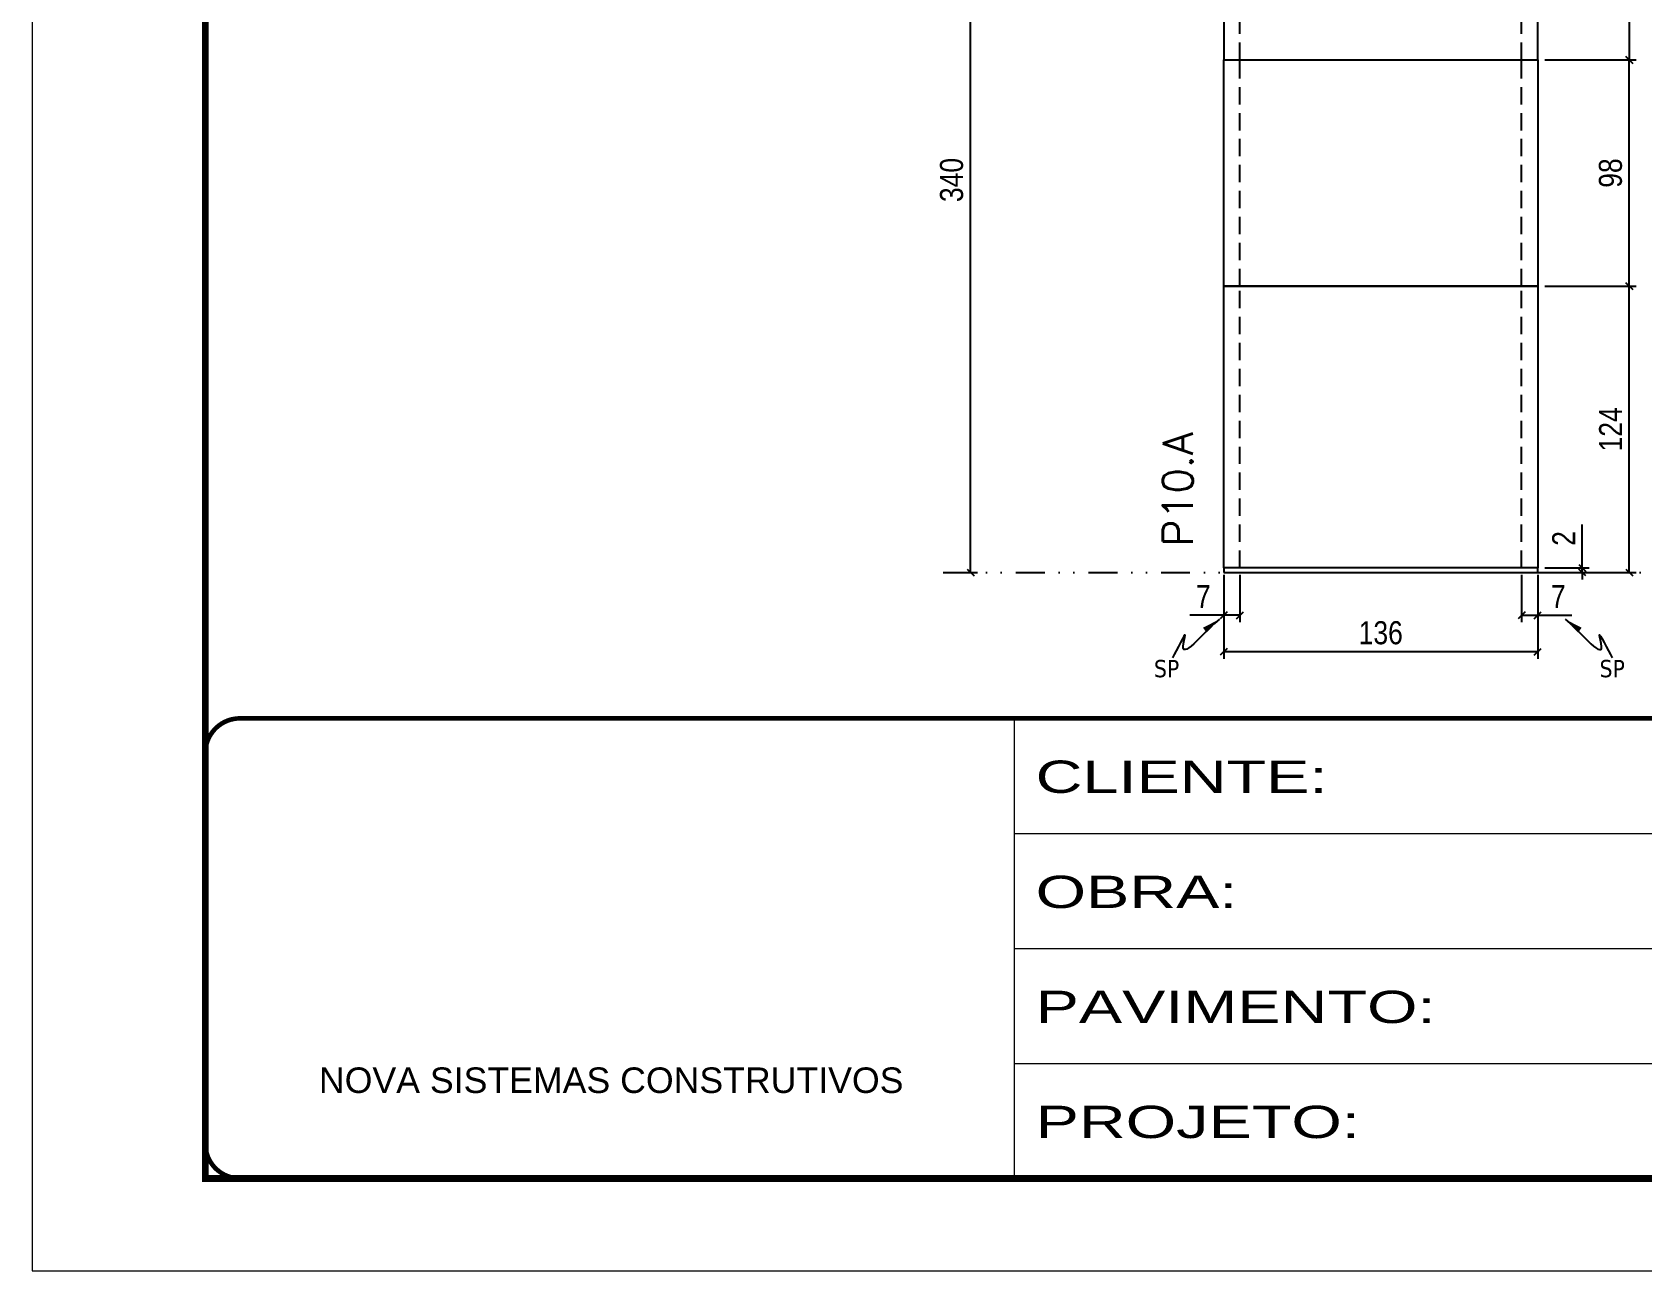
# Model space of a CAD drawing. Header units: millimetres. Extents: x 787 to 8287, y -592 to 17063.
# Drawn here: x 4609 to 5306, y 8597 to 9133 of the extents above; entities that cross this region are included whole.
import ezdxf

# ---------------------------------------------------------------- set-up
doc = ezdxf.new("R2010")
doc.units = ezdxf.units.MM
for name, pattern in [('CONTINUO', [0]), ('DASHED', [0.75, 0.5, -0.25]), ('DIVIDE2', [0.625, 0.25, -0.125, 0, -0.125, 0, -0.125]), ('HIDDEN', [0.375, 0.25, -0.125])]:
    doc.linetypes.add(name, pattern=pattern)
for name, color, linetype in [('COTA', 241, 'Continuous'), ('Nível', 160, 'Continuous'), ('Painéis', 200, 'Continuous'), ('Sarrafo de Pressão', 42, 'HIDDEN'), ('texto', 7, 'Continuous')]:
    doc.layers.add(name, color=color, linetype=linetype)
for name, color, linetype, lineweight in [('Folhas', 255, 'Continuous', 9), ('SARRAFO DE PRESSAO', 251, 'DASHED', 9), ('Texto Seção', 7, 'Continuous', 15)]:
    doc.layers.add(name, color=color, linetype=linetype, lineweight=lineweight)
doc.styles.add('ARIAL', font='arial.ttf')
doc.styles.add('COTA TECNICA', font='techl___.ttf', dxfattribs={"height": 10})
doc.styles.add('COTA TECNICA-50', font='techl___.ttf', dxfattribs={"height": 10})
doc.styles.add('REGUA-120', font='ROMANS.shx', dxfattribs={"height": 15})
doc.styles.get("Standard").update_dxf_attribs({"font": 'arial.ttf'})
doc.styles.add('Tecnologia', font='')
doc.styles.get('Tecnologia').set_extended_font_data('Forgotten Futurist')
doc.dimstyles.new('COTA PAINEL-50', dxfattribs={"dimtxt": 10, "dimasz": 3, "dimexe": 3, "dimexo": 3, "dimgap": 3, "dimtad": 1, "dimdec": 1, "dimzin": 12, "dimdsep": 46, "dimtxsty": 'COTA TECNICA-50', "dimblk1": 'OBLIQUE', "dimblk2": 'OBLIQUE', "dimsah": 1, "dimcen": 0.9, "dimclrd": 4, "dimclre": 4, "dimclrt": 240, "dimadec": 1, "dimazin": 3, "dimtfac": 1, "dimtdec": 1, "dimtmove": 0, "dimatfit": 3, "dimfxl": 0, "dimtolj": 1, "dimtzin": 12, "dimarcsym": 0})
doc.dimstyles.new('PAINEL', dxfattribs={"dimtxt": 10, "dimasz": 3, "dimexe": 3, "dimexo": 3, "dimgap": 3, "dimtad": 1, "dimdec": 1, "dimzin": 12, "dimdsep": 46, "dimtxsty": 'COTA TECNICA', "dimblk1": 'OBLIQUE', "dimblk2": 'OBLIQUE', "dimsah": 1, "dimcen": 0.9, "dimclrd": 4, "dimclre": 4, "dimclrt": 240, "dimadec": 1, "dimazin": 3, "dimtfac": 1, "dimtdec": 1, "dimtmove": 0, "dimatfit": 3, "dimfxl": 0, "dimtolj": 1, "dimtzin": 12, "dimarcsym": 0})
doc.dimstyles.get("Standard").update_dxf_attribs({"dimtxt": 0.18, "dimasz": 0.18, "dimexe": 0.18, "dimexo": 0.0625, "dimgap": 0.09, "dimtad": 0, "dimtih": 1, "dimtoh": 1, "dimdec": 4, "dimzin": 0, "dimdsep": 46, "dimtxsty": 'Standard', "dimcen": 0.09, "dimadec": 0, "dimazin": 0, "dimtfac": 1, "dimtdec": 4, "dimtofl": 0, "dimtmove": 0, "dimatfit": 3, "dimfxl": 0, "dimtolj": 1, "dimtzin": 0, "dimarcsym": 0})

# ---------------------------------------------------------------- blocks, each defined once
blk = doc.blocks.new('9999999999')
at = {"color": 30, "linetype": 'CONTINUO'}
for p, q in [((98564.56, 34230.21), (98564.56, 34429.45)), ((98564.56, 34379.64), (99583.98, 34379.64)), ((98564.56, 34329.83), (99487.98, 34329.83)), ((98564.56, 34280.02), (99487.98, 34280.02))]:
    blk.add_line(p, q, dxfattribs=at)
at = {"color": 30, "linetype": 'CONTINUO', "const_width": 2}
blk.add_lwpolyline([(99583.98, 34230.21), (99583.98, 34414.45, 0.414214), (99568.98, 34429.45), (98228.98, 34429.45, 0.414214), (98213.98, 34414.45), (98213.98, 34245.21, 0.414214), (98228.98, 34230.21), (99583.98, 34230.21)], format="xyb", dxfattribs=at)
at = {"layer": 'Folhas'}
blk.add_lwpolyline([(98138.98, 34190.21), (99623.98, 34190.21), (99623.98, 35240.21), (98138.98, 35240.21)], close=True, dxfattribs=at)
at = {"layer": 'Folhas', "color": 30, "const_width": 3}
blk.add_lwpolyline([(98213.98, 34230.21), (99583.98, 34230.21), (99583.98, 35200.21), (98213.98, 35200.21)], close=True, dxfattribs=at)
at = {"color": 7, "linetype": 'Continuous', "ltscale": 5, "style": 'ARIAL'}
blk.add_text('NOVA SISTEMAS CONSTRUTIVOS', height=11.0592, dxfattribs=at).set_placement((98263.19, 34267.21))
at = {"layer": 'Folhas', "color": 7, "style": 'Tecnologia', "width": 1.5}
for s, p in [('CLIENTE:', (98573.65, 34397.17)), ('OBRA:', (98573.65, 34347.31)), ('PAVIMENTO:', (98573.65, 34297.5)), ('PROJETO:', (98573.65, 34247.69))]:
    blk.add_text(s, height=14, dxfattribs=at).set_placement(p)
blk = doc.blocks.new('_Oblique')
at = {"color": 0, "linetype": 'ByBlock', "lineweight": -2}
blk.add_line((-0.5, -0.5), (0.5, 0.5), dxfattribs=at)
blk = doc.blocks.new('*D1183')
at = {"layer": 'COTA', "color": 4, "lineweight": -2}
for p, q in [((5006.67, 9239.4), (5018.52, 9239.4)), ((5015.52, 8899.4), (5015.52, 9239.4)), ((5006.67, 8899.4), (5018.52, 8899.4))]:
    blk.add_line(p, q, dxfattribs=at)
at = {"layer": 'Defpoints', "color": 0}
for p in [(5003.67, 9239.4), (5015.52, 9239.4), (5003.67, 8899.4)]:
    blk.add_point(p, dxfattribs=at)
at = {"layer": 'COTA', "color": 4, "lineweight": -2, "xscale": 3, "yscale": 3, "zscale": 3}
for p, rotation in [((5015.52, 9239.4), 90), ((5015.52, 8899.4), 270)]:
    blk.add_blockref('_Oblique', p, dxfattribs=dict(at, rotation=rotation))
at = {"layer": 'COTA', "color": 240, "insert": (5007.3, 9069.4), "char_height": 10, "attachment_point": 5, "rotation": 90, "style": 'COTA TECNICA-50'}
blk.add_mtext('\\A1;340', dxfattribs=at)
blk = doc.blocks.new('*D192')
at = {"layer": 'COTA', "color": 4, "lineweight": -2}
for p, q in [((5125.17, 8898.4), (5125.17, 8862.04)), ((5261.17, 8898.4), (5261.17, 8862.04)), ((5261.17, 8865.04), (5125.17, 8865.04))]:
    blk.add_line(p, q, dxfattribs=at)
at = {"layer": 'Defpoints', "color": 0}
for p in [(5125.17, 8901.4), (5261.17, 8901.4), (5125.17, 8865.04)]:
    blk.add_point(p, dxfattribs=at)
at = {"layer": 'COTA', "color": 4, "lineweight": -2, "xscale": 3, "yscale": 3, "zscale": 3, "rotation": 180}
blk.add_blockref('_Oblique', (5125.17, 8865.04), dxfattribs=at)
at = {"layer": 'COTA', "color": 4, "lineweight": -2, "xscale": 3, "yscale": 3, "zscale": 3}
blk.add_blockref('_Oblique', (5261.17, 8865.04), dxfattribs=at)
at = {"layer": 'COTA', "color": 240, "insert": (5193.17, 8873.26), "char_height": 10, "attachment_point": 5, "style": 'COTA TECNICA'}
blk.add_mtext('\\A1;136', dxfattribs=at)
blk = doc.blocks.new('*D193')
at = {"layer": 'COTA', "color": 4, "lineweight": -2}
for p, q in [((5254.17, 8898.4), (5254.17, 8877.89)), ((5261.17, 8896.4), (5261.17, 8877.89)), ((5254.17, 8880.89), (5261.17, 8880.89)), ((5261.17, 8880.89), (5275.91, 8880.89))]:
    blk.add_line(p, q, dxfattribs=at)
at = {"layer": 'Defpoints', "color": 0}
for p in [(5254.17, 8901.4), (5261.17, 8899.4), (5261.17, 8880.89)]:
    blk.add_point(p, dxfattribs=at)
at = {"layer": 'COTA', "color": 4, "lineweight": -2, "xscale": 3, "yscale": 3, "zscale": 3, "rotation": 180}
blk.add_blockref('_Oblique', (5254.17, 8880.89), dxfattribs=at)
at = {"layer": 'COTA', "color": 4, "lineweight": -2, "xscale": 3, "yscale": 3, "zscale": 3}
blk.add_blockref('_Oblique', (5261.17, 8880.89), dxfattribs=at)
at = {"layer": 'COTA', "color": 240, "insert": (5270.04, 8888.97), "char_height": 10, "attachment_point": 5, "style": 'COTA TECNICA-50'}
blk.add_mtext('\\A1;7', dxfattribs=at)
blk = doc.blocks.new('*D194')
at = {"layer": 'COTA', "color": 4, "lineweight": -2}
for p, q in [((5132.17, 8898.4), (5132.17, 8877.89)), ((5125.17, 8896.4), (5125.17, 8877.89)), ((5125.17, 8880.89), (5110.44, 8880.89)), ((5132.17, 8880.89), (5125.17, 8880.89))]:
    blk.add_line(p, q, dxfattribs=at)
at = {"layer": 'Defpoints', "color": 0}
for p in [(5125.17, 8899.4), (5132.17, 8901.4), (5125.17, 8880.89)]:
    blk.add_point(p, dxfattribs=at)
at = {"layer": 'COTA', "color": 4, "lineweight": -2, "xscale": 3, "yscale": 3, "zscale": 3, "rotation": 180}
blk.add_blockref('_Oblique', (5125.17, 8880.89), dxfattribs=at)
at = {"layer": 'COTA', "color": 4, "lineweight": -2, "xscale": 3, "yscale": 3, "zscale": 3}
blk.add_blockref('_Oblique', (5132.17, 8880.89), dxfattribs=at)
at = {"layer": 'COTA', "color": 240, "insert": (5116.31, 8888.97), "char_height": 10, "attachment_point": 5, "style": 'COTA TECNICA-50'}
blk.add_mtext('\\A1;7', dxfattribs=at)
blk = doc.blocks.new('*D195')
at = {"layer": 'COTA', "color": 4, "linetype": 'ByBlock', "lineweight": -2}
for p, q in [((5264.17, 9023.4), (5303.82, 9023.4)), ((5300.82, 8899.4), (5300.82, 9023.4)), ((5264.17, 8899.4), (5303.82, 8899.4))]:
    blk.add_line(p, q, dxfattribs=at)
at = {"layer": 'Defpoints', "color": 0, "linetype": 'ByBlock'}
for p in [(5261.17, 9023.4), (5300.82, 9023.4), (5261.17, 8899.4)]:
    blk.add_point(p, dxfattribs=at)
at = {"layer": 'COTA', "color": 4, "linetype": 'ByBlock', "lineweight": -2, "xscale": 3, "yscale": 3, "zscale": 3}
for p, rotation in [((5300.82, 9023.4), 90), ((5300.82, 8899.4), 270)]:
    blk.add_blockref('_Oblique', p, dxfattribs=dict(at, rotation=rotation))
at = {"layer": 'COTA', "color": 240, "linetype": 'ByBlock', "insert": (5292.74, 8961.4), "char_height": 10, "attachment_point": 5, "rotation": 90, "style": 'COTA TECNICA'}
blk.add_mtext('\\A1;124', dxfattribs=at)
blk = doc.blocks.new('*D196')
at = {"layer": 'COTA', "color": 4, "lineweight": -2}
for p, q in [((5280.43, 8901.4), (5280.43, 8920.21)), ((5264.17, 8901.4), (5283.43, 8901.4)), ((5264.17, 8899.4), (5283.43, 8899.4)), ((5280.43, 8899.4), (5280.43, 8901.4)), ((5280.43, 8899.4), (5280.43, 8896.4))]:
    blk.add_line(p, q, dxfattribs=at)
at = {"layer": 'Defpoints', "color": 0}
for p in [(5261.17, 8901.4), (5261.17, 8899.4), (5280.43, 8899.4)]:
    blk.add_point(p, dxfattribs=at)
at = {"layer": 'COTA', "color": 4, "lineweight": -2, "xscale": 3, "yscale": 3, "zscale": 3}
for p, rotation in [((5280.43, 8901.4), 270), ((5280.43, 8899.4), 90)]:
    blk.add_blockref('_Oblique', p, dxfattribs=dict(at, rotation=rotation))
at = {"layer": 'COTA', "color": 240, "insert": (5272.43, 8914.15), "char_height": 10, "attachment_point": 5, "rotation": 90, "style": 'COTA TECNICA-50'}
blk.add_mtext('\\A1;2', dxfattribs=at)
blk = doc.blocks.new('*D197')
at = {"layer": 'COTA', "color": 4, "linetype": 'ByBlock', "lineweight": -2}
for p, q in [((5264.17, 9023.4), (5303.82, 9023.4)), ((5300.82, 8899.4), (5300.82, 9023.4)), ((5264.17, 8899.4), (5303.82, 8899.4))]:
    blk.add_line(p, q, dxfattribs=at)
at = {"layer": 'Defpoints', "color": 0, "linetype": 'ByBlock'}
for p in [(5261.17, 9023.4), (5300.82, 9023.4), (5261.17, 8899.4)]:
    blk.add_point(p, dxfattribs=at)
at = {"layer": 'COTA', "color": 4, "linetype": 'ByBlock', "lineweight": -2, "xscale": 3, "yscale": 3, "zscale": 3}
for p, rotation in [((5300.82, 9023.4), 90), ((5300.82, 8899.4), 270)]:
    blk.add_blockref('_Oblique', p, dxfattribs=dict(at, rotation=rotation))
at = {"layer": 'COTA', "color": 240, "linetype": 'ByBlock', "insert": (5292.74, 8961.4), "char_height": 10, "attachment_point": 5, "rotation": 90, "style": 'COTA TECNICA'}
blk.add_mtext('\\A1;124', dxfattribs=at)
blk = doc.blocks.new('*D198')
at = {"layer": 'COTA', "color": 4, "lineweight": -2}
for p, q in [((5264.17, 9121.4), (5303.82, 9121.4)), ((5300.82, 9023.4), (5300.82, 9121.4)), ((5264.17, 9023.4), (5303.82, 9023.4))]:
    blk.add_line(p, q, dxfattribs=at)
at = {"layer": 'Defpoints', "color": 0}
for p in [(5261.17, 9121.4), (5300.82, 9121.4), (5261.17, 9023.4)]:
    blk.add_point(p, dxfattribs=at)
at = {"layer": 'COTA', "color": 4, "lineweight": -2, "xscale": 3, "yscale": 3, "zscale": 3}
for p, rotation in [((5300.82, 9121.4), 90), ((5300.82, 9023.4), 270)]:
    blk.add_blockref('_Oblique', p, dxfattribs=dict(at, rotation=rotation))
at = {"layer": 'COTA', "color": 240, "insert": (5292.71, 9072.4), "char_height": 10, "attachment_point": 5, "rotation": 90, "style": 'COTA TECNICA-50'}
blk.add_mtext('\\A1;98', dxfattribs=at)
blk = doc.blocks.new('*D200')
at = {"layer": 'COTA', "color": 4, "lineweight": -2}
for p, q in [((5264.17, 9175.4), (5303.82, 9175.4)), ((5300.82, 9175.4), (5300.82, 9121.4)), ((5264.17, 9121.4), (5303.82, 9121.4))]:
    blk.add_line(p, q, dxfattribs=at)
at = {"layer": 'Defpoints', "color": 0}
for p in [(5261.17, 9175.4), (5261.17, 9121.4), (5300.82, 9121.4)]:
    blk.add_point(p, dxfattribs=at)
at = {"layer": 'COTA', "color": 4, "lineweight": -2, "xscale": 3, "yscale": 3, "zscale": 3}
for p, rotation in [((5300.82, 9175.4), 90), ((5300.82, 9121.4), 270)]:
    blk.add_blockref('_Oblique', p, dxfattribs=dict(at, rotation=rotation))
at = {"layer": 'COTA', "color": 240, "insert": (5292.71, 9148.4), "char_height": 10, "attachment_point": 5, "rotation": 90, "style": 'COTA TECNICA-50'}
blk.add_mtext('\\A1;54', dxfattribs=at)

msp = doc.modelspace()

# ---------------------------------------------------------------- linework, layer by layer
at = {"layer": 'Nível', "color": 4, "linetype": 'DIVIDE2', "ltscale": 50}
msp.add_line((5003.67, 8899.4), (6054, 8899.4), dxfattribs=at)
at = {"layer": 'Painéis'}
msp.add_lwpolyline([(5125.17, 9154.4), (5125.17, 9121.4), (5261.17, 9121.4), (5261.17, 9175.4), (5132.14, 9175.4)], dxfattribs=at)
for points in [[(5125.17, 9121.4), (5261.17, 9121.4), (5261.17, 9023.4), (5125.17, 9023.4)], [(5125.17, 9023.4), (5261.17, 9023.4), (5261.17, 8901.4), (5125.17, 8901.4)], [(5125.17, 8899.4), (5261.17, 8899.4), (5261.17, 8901.4), (5125.17, 8901.4)]]:
    msp.add_lwpolyline(points, close=True, dxfattribs=at)
at = {"layer": 'Sarrafo de Pressão', "ltscale": 30}
for p, q in [((5254.17, 9121.4), (5254.17, 9175.4)), ((5132.17, 9121.4), (5132.17, 9154.4)), ((5132.17, 9023.4), (5132.17, 9121.4)), ((5254.17, 9023.4), (5254.17, 9121.4)), ((5132.17, 8901.4), (5132.17, 9023.4)), ((5254.17, 8901.4), (5254.17, 9023.4))]:
    msp.add_line(p, q, dxfattribs=at)

# ---------------------------------------------------------------- block references
at = {"layer": 'SARRAFO DE PRESSAO', "color": 6, "linetype": 'ByBlock'}
msp.add_blockref('9999999999', (-93529.98, -25593.21), dxfattribs=at)

# ---------------------------------------------------------------- texts
at = {"layer": 'texto', "color": 0, "char_height": 7.5, "attachment_point": 5}
for insert in [(5100.4, 8857.73), (5293.42, 8857.73)]:
    msp.add_mtext('{\\fTahoma|b0|i0|c0|p34;\\C4;SP}', dxfattribs=dict(at, insert=insert))
at = {"layer": 'Texto Seção', "insert": (5111.7, 8910.65), "char_height": 13, "width": 285.3299, "attachment_point": 7, "rotation": 90, "style": 'REGUA-120'}
msp.add_mtext('P10.A', dxfattribs=at)

# ---------------------------------------------------------------- dimensions: what is measured, and where the dimension line sits
at = {"layer": 'COTA'}
for base, p1, p2, angle, picture, middle in [((5015.52, 9239.4), (5003.67, 8899.4), (5003.67, 9239.4), 90, '*D1183', (5007.3, 9069.4)), ((5300.82, 9121.4), (5261.17, 9175.4), (5261.17, 9121.4), 90, '*D200', (5292.71, 9148.4)), ((5300.82, 9121.4), (5261.17, 9023.4), (5261.17, 9121.4), 90, '*D198', (5292.71, 9072.4)), ((5125.17, 8880.89), (5132.17, 8901.4), (5125.17, 8899.4), 180, '*D194', (5116.31, 8888.97))]:
    dim = msp.add_linear_dim(base=base, p1=p1, p2=p2, angle=angle, dimstyle='COTA PAINEL-50', dxfattribs=at)
    dim.commit()
    dim.dimension.update_dxf_attribs({"geometry": picture, "text_midpoint": middle})
at = {"layer": 'COTA', "linetype": 'ByBlock'}
for picture in ['*D195', '*D197']:
    dim = msp.add_aligned_dim(p1=(5261.17, 8899.4), p2=(5261.17, 9023.4), distance=-39.64, dimstyle='PAINEL', dxfattribs=at)
    dim.commit()
    dim.dimension.update_dxf_attribs({"geometry": picture, "text_midpoint": (5292.74, 8961.4)})
at = {"layer": 'COTA'}
dim = msp.add_linear_dim(base=(5280.43, 8899.4), p1=(5261.17, 8901.4), p2=(5261.17, 8899.4), angle=90, dimstyle='COTA PAINEL-50', dxfattribs=at)
dim.commit()
dim.dimension.update_dxf_attribs({"geometry": '*D196', "text_midpoint": (5280.43, 8914.15), "dimtype": 160})
dim = msp.add_linear_dim(base=(5125.17, 8865.04), p1=(5261.17, 8901.4), p2=(5125.17, 8901.4), angle=180, dimstyle='PAINEL', override={"dimarcsym": 2}, dxfattribs=at)
dim.commit()
dim.dimension.update_dxf_attribs({"geometry": '*D192', "text_midpoint": (5193.17, 8873.26)})
dim = msp.add_linear_dim(base=(5261.17, 8880.89), p1=(5254.17, 8901.4), p2=(5261.17, 8899.4), dimstyle='COTA PAINEL-50', dxfattribs=at)
dim.commit()
dim.dimension.update_dxf_attribs({"geometry": '*D193', "text_midpoint": (5270.04, 8888.97)})

# ---------------------------------------------------------------- leaders
at = {"layer": 'COTA', "path_type": 1}
for points in [[(5123.35, 8879.22), (5107.56, 8867.39), (5108.49, 8872.19), (5102.93, 8862.41)], [(5273, 8879.22), (5288.79, 8867.39), (5287.86, 8872.19), (5293.42, 8862.41)]]:
    msp.add_leader(points, dimstyle='Standard', override={"dimasz": 8}, dxfattribs=at)

doc.saveas('drawing.dxf')
